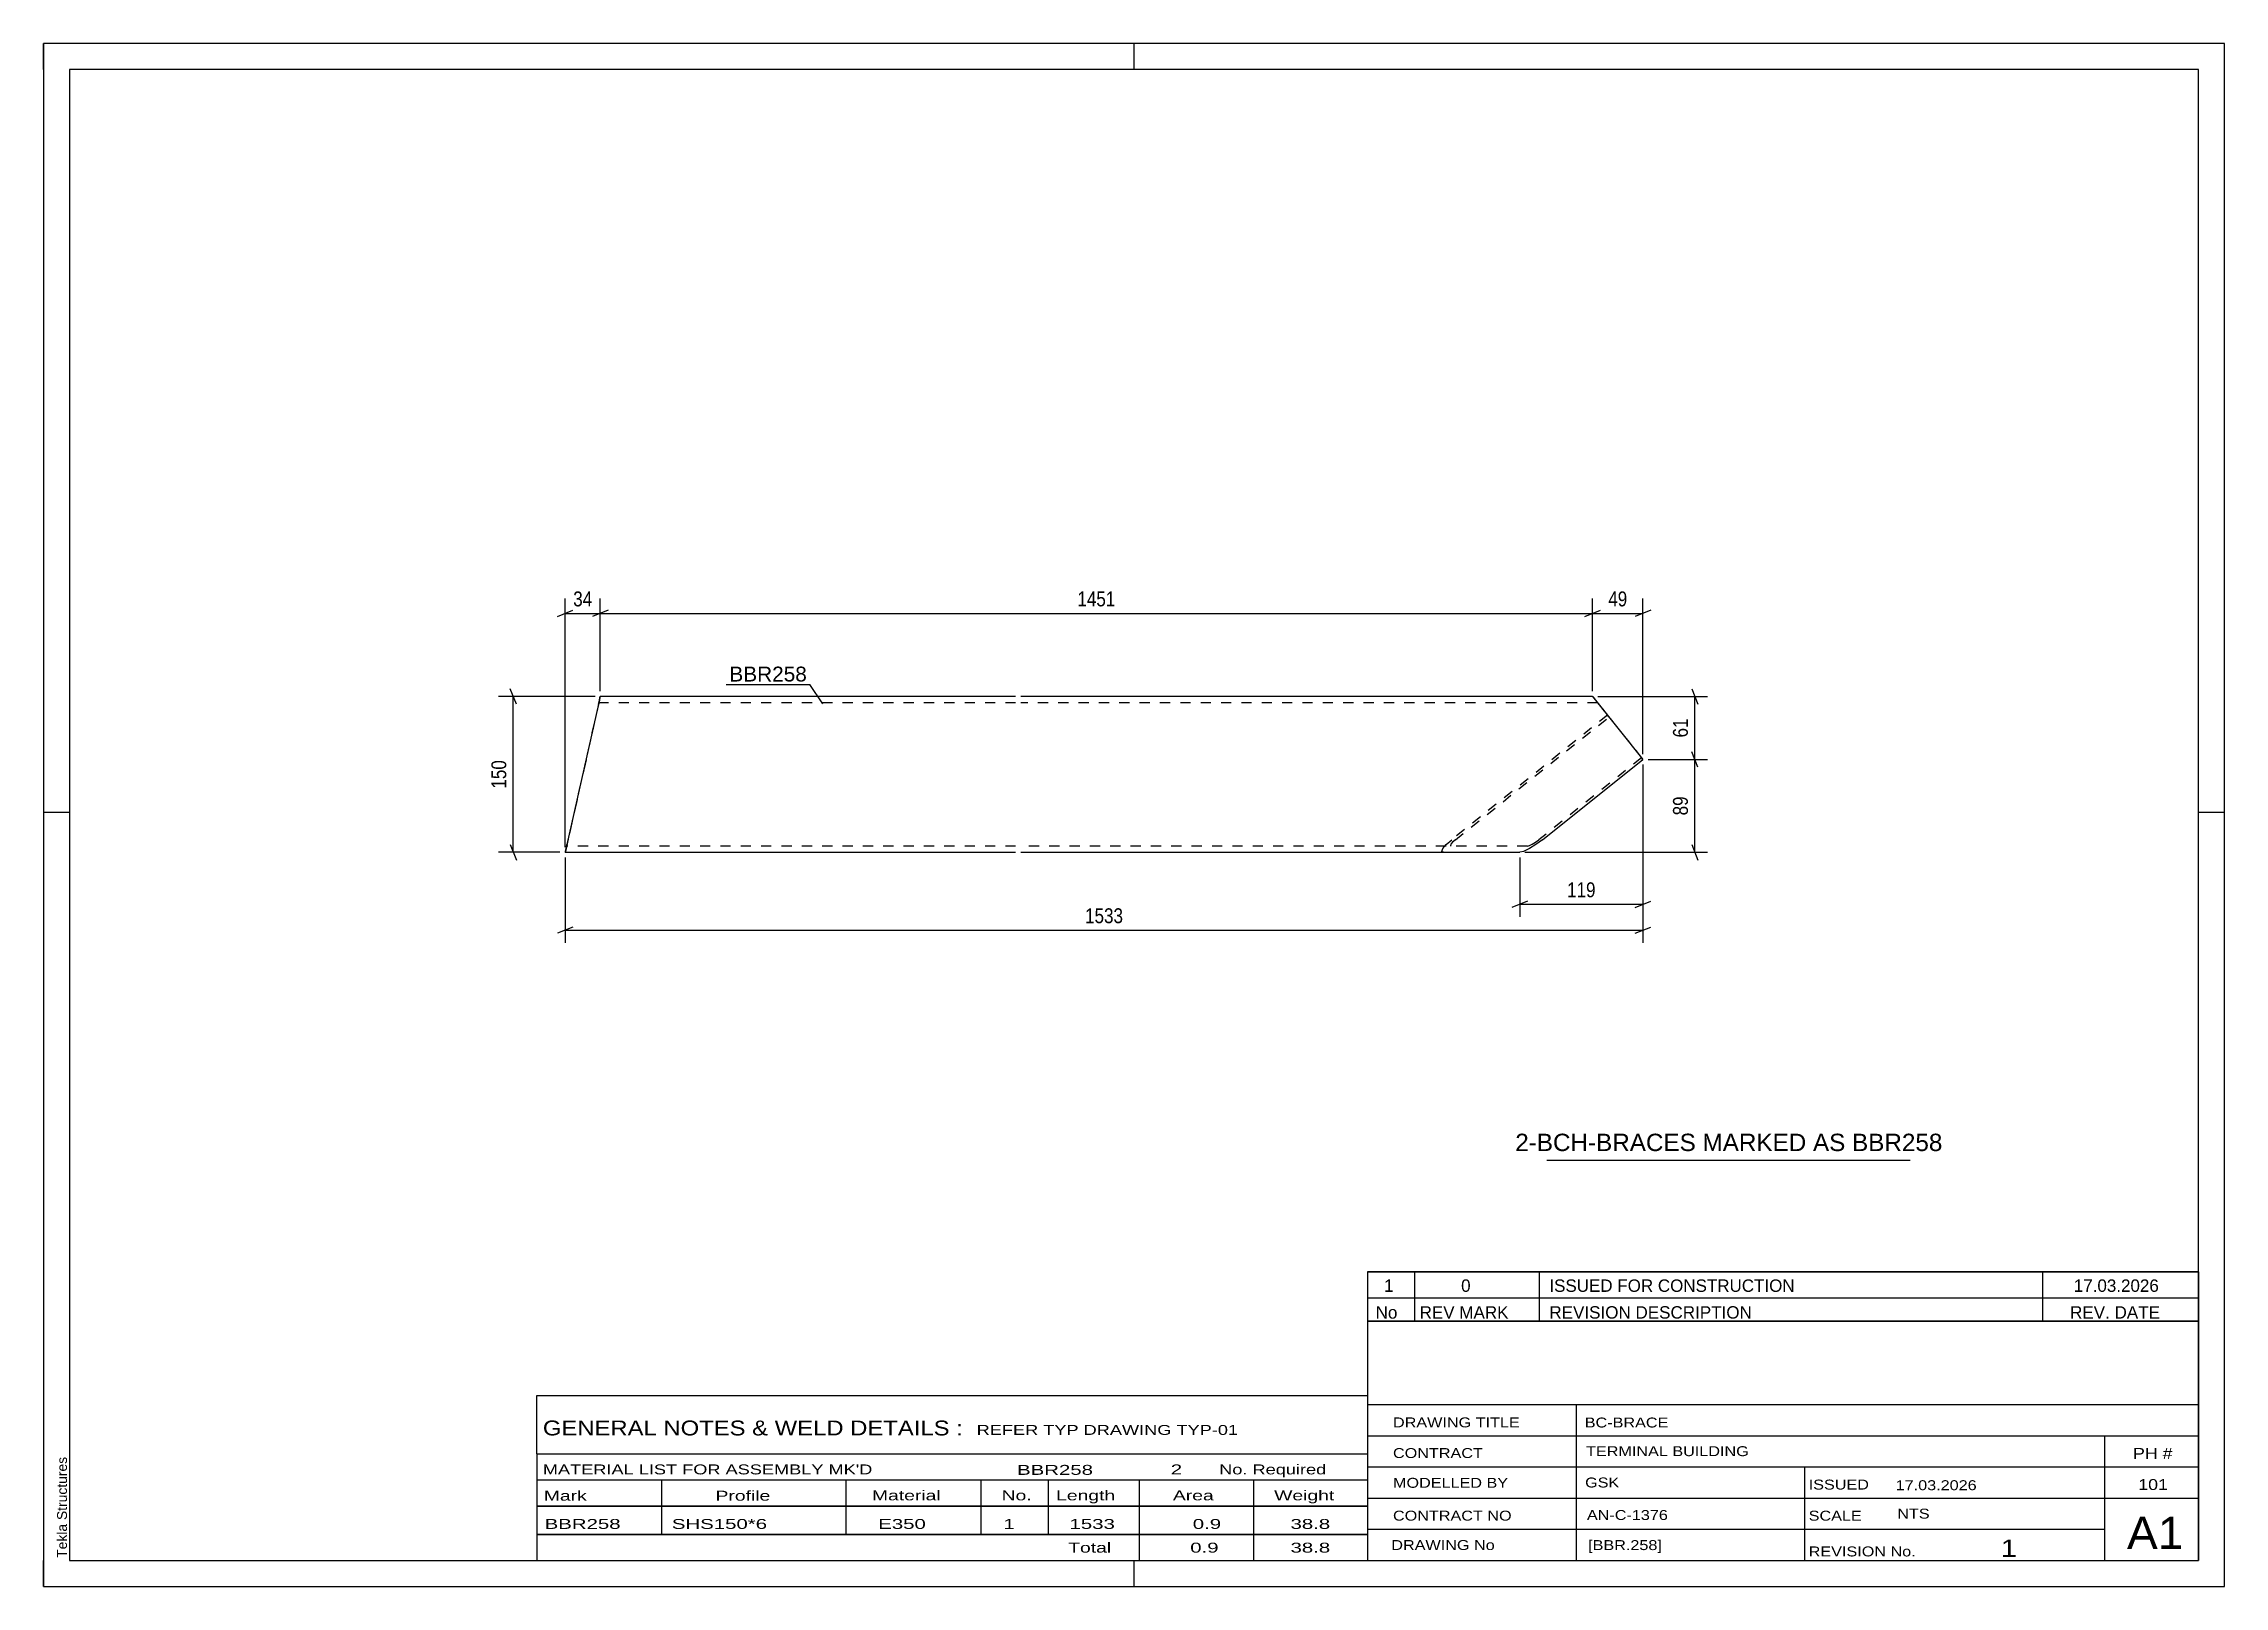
# Model space of a CAD drawing. Header units: millimetres. Extents: x 0 to 420, y 0 to 297.
import ezdxf

# ---------------------------------------------------------------- set-up
doc = ezdxf.new("R2010")
doc.units = ezdxf.units.MM
doc.linetypes.add('DXK_LINE_DOT2', pattern=[3.9198, 1.9599, -1.9599])
doc.styles.add('Arial', font='ARIAL.TTF', dxfattribs={"height": 0.2})
doc.styles.add('Arial Narrow', font='ARIALN.TTF', dxfattribs={"height": 0.2})

# ---------------------------------------------------------------- blocks, each defined once
blk = doc.blocks.new('Unknown-585754696-1162')
at = {"color": 5, "linetype": 'Continuous'}
for p, q in [((420, 297), (0, 297)), ((0, 297), (0, 0)), ((0, 292), (0, 297)), ((210, 292), (210, 297)), ((420, 0), (420, 297)), ((415, 292), (5, 292)), ((5, 292), (5, 5)), ((415, 5), (415, 292)), ((5, 149), (0, 149)), ((420, 149), (415, 149)), ((0, 0), (0, 5)), ((5, 5), (415, 5)), ((210, 0), (210, 5)), ((0, 0), (420, 0))]:
    blk.add_line(p, q, dxfattribs=at)
at = {"color": 174, "linetype": 'Continuous', "style": 'Arial'}
blk.add_text('Tekla Structures', height=1.9102, rotation=90, dxfattribs=at).set_placement((4.5, 5.5))
blk = doc.blocks.new('Part-585754696-1737 - 1713')
at = {"color": 7, "linetype": 'DXK_LINE_DOT2'}
for p, q in [((106.85, 169.77), (100.74, 142.61)), ((106.9, 170.03), (100.8, 142.87)), ((107.04, 170.61), (100.89, 143.26)), ((106.85, 169.77), (106.86, 169.84)), ((106.86, 169.84), (106.91, 170.03)), ((106.9, 170.03), (106.93, 170.12)), ((106.91, 170.03), (106.93, 170.12)), ((106.93, 170.12), (106.93, 170.12)), ((187.19, 170.12), (106.93, 170.12)), ((107.15, 171.13), (107.04, 170.61)), ((107.19, 171.32), (107.15, 171.13)), ((107.2, 171.32), (107.19, 171.32)), ((299.28, 170.12), (188.19, 170.12)), ((298.32, 171.32), (301.2, 167.72)), ((298.32, 171.32), (298.32, 171.32)), ((299.28, 170.12), (299.28, 170.12)), ((299.28, 170.12), (307.75, 159.53)), ((299.35, 170.03), (299.28, 170.12)), ((299.35, 170.03), (301.47, 167.38)), ((301.2, 167.72), (271.19, 143.72)), ((271.89, 143.72), (301.47, 167.38)), ((301.47, 167.38), (301.2, 167.72)), ((307.75, 159.53), (287.98, 143.72)), ((308.02, 159.19), (307.75, 159.53)), ((100.89, 143.26), (100.61, 142.02)), ((100.74, 142.61), (100.8, 142.87)), ((270.15, 142.8), (271.19, 143.72)), ((271.04, 142.87), (270.94, 142.61)), ((271.37, 143.26), (271.04, 142.87)), ((271.89, 143.72), (271.37, 143.26)), ((286.16, 142.61), (286.71, 142.87)), ((286.71, 142.87), (287.35, 143.26)), ((287.35, 143.26), (287.98, 143.72)), ((100.49, 141.5), (100.45, 141.32)), ((100.45, 141.32), (100.45, 141.32)), ((100.61, 142.02), (100.49, 141.5)), ((100.72, 142.52), (100.74, 142.61)), ((100.72, 142.52), (100.74, 142.61)), ((187.19, 142.52), (100.72, 142.52)), ((285.78, 142.52), (188.19, 142.52)), ((269.29, 141.5), (269.48, 142.02)), ((269.59, 141.32), (269.29, 141.5)), ((269.48, 142.02), (270.15, 142.8)), ((270.94, 142.61), (271.09, 142.52)), ((285.78, 142.52), (286.16, 142.61))]:
    blk.add_line(p, q, dxfattribs=at)
at = {"color": 2, "linetype": 'Continuous'}
for p, q in [((106.86, 169.84), (100.79, 142.8)), ((106.86, 169.84), (107.04, 170.61)), ((107.04, 170.61), (107.15, 171.13)), ((107.15, 171.13), (107.2, 171.32)), ((107.19, 171.32), (107.2, 171.32)), ((187.19, 171.32), (107.2, 171.32)), ((298.32, 171.32), (188.19, 171.32)), ((298.32, 171.32), (298.32, 171.32)), ((298.32, 171.32), (298.47, 171.13)), ((298.47, 171.13), (298.88, 170.61)), ((298.88, 170.61), (308.02, 159.19)), ((288.68, 143.72), (308.02, 159.19)), ((288.68, 143.72), (287.42, 142.8)), ((100.45, 141.32), (100.49, 141.5)), ((100.45, 141.32), (187.19, 141.32)), ((100.49, 141.5), (100.61, 142.02)), ((100.61, 142.02), (100.79, 142.8)), ((188.19, 141.32), (284.28, 141.32)), ((285.04, 141.5), (284.28, 141.32)), ((286.15, 142.02), (285.04, 141.5)), ((287.42, 142.8), (286.15, 142.02))]:
    blk.add_line(p, q, dxfattribs=at)
blk = doc.blocks.new('StraightDimension-585754696-1777 - 1713')
at = {"color": 7, "linetype": 'Continuous'}
for p, q in [((100.45, 142.32), (100.45, 190.17)), ((107.2, 172.32), (107.2, 190.17)), ((98.95, 186.72), (101.95, 187.92)), ((100.45, 187.32), (107.2, 187.32)), ((108.7, 187.92), (105.7, 186.72))]:
    blk.add_line(p, q, dxfattribs=at)
at = {"color": 0}
blk.add_wipeout([(106.25, 188.07), (106.25, 192.27), (101.4, 192.27), (101.4, 188.07)], dxfattribs=at)
at = {"color": 3, "style": 'Arial Narrow'}
blk.add_text('34', height=2.863, dxfattribs=at).set_placement((102, 188.67))
blk = doc.blocks.new('StraightDimension-585754696-1769 - 1713')
at = {"color": 7, "linetype": 'Continuous'}
for p, q in [((91.05, 169.82), (89.85, 172.82)), ((106.2, 171.32), (87.6, 171.32)), ((90.45, 141.32), (90.45, 171.32)), ((89.85, 142.82), (91.05, 139.82)), ((99.45, 141.32), (87.6, 141.32))]:
    blk.add_line(p, q, dxfattribs=at)
at = {"color": 0}
blk.add_wipeout([(89.7, 159.66), (85.5, 159.66), (85.5, 152.98), (89.7, 152.98)], dxfattribs=at)
at = {"color": 3, "style": 'Arial Narrow'}
blk.add_text('150', height=2.863, rotation=90.0002, dxfattribs=at).set_placement((89.1, 153.58))
blk = doc.blocks.new('StraightDimension-585754696-2001 - 1713')
at = {"color": 7, "linetype": 'Continuous'}
for p, q in [((308.02, 158.19), (308.02, 128.92)), ((284.28, 140.32), (284.28, 128.92)), ((285.78, 131.92), (282.78, 130.72)), ((284.28, 131.32), (308.02, 131.32)), ((306.52, 130.72), (309.52, 131.92))]:
    blk.add_line(p, q, dxfattribs=at)
at = {"color": 0}
blk.add_wipeout([(299.49, 132.07), (299.49, 136.27), (292.81, 136.27), (292.81, 132.07)], dxfattribs=at)
at = {"color": 3, "style": 'Arial Narrow'}
blk.add_text('119', height=2.863, dxfattribs=at).set_placement((293.41, 132.67))
blk = doc.blocks.new('StraightDimension-585754696-1775 - 1713')
at = {"color": 7, "linetype": 'Continuous'}
for p, q in [((298.32, 172.32), (298.32, 190.17)), ((308.02, 160.19), (308.02, 190.17)), ((296.82, 186.72), (299.82, 187.92)), ((298.32, 187.32), (308.02, 187.32)), ((309.52, 187.92), (306.52, 186.72))]:
    blk.add_line(p, q, dxfattribs=at)
at = {"color": 0}
blk.add_wipeout([(305.6, 188.07), (305.6, 192.27), (300.74, 192.27), (300.74, 188.07)], dxfattribs=at)
at = {"color": 3, "style": 'Arial Narrow'}
blk.add_text('49', height=2.863, dxfattribs=at).set_placement((301.34, 188.67))
blk = doc.blocks.new('StraightDimension-585754696-1776 - 1713')
at = {"color": 7, "linetype": 'Continuous'}
for p, q in [((107.2, 172.32), (107.2, 190.17)), ((298.32, 172.32), (298.32, 190.17)), ((108.7, 187.92), (105.7, 186.72)), ((107.2, 187.32), (298.32, 187.32)), ((296.82, 186.72), (299.82, 187.92))]:
    blk.add_line(p, q, dxfattribs=at)
at = {"color": 0}
blk.add_wipeout([(207.01, 188.07), (207.01, 192.27), (198.5, 192.27), (198.5, 188.07)], dxfattribs=at)
at = {"color": 3, "style": 'Arial Narrow'}
blk.add_text('1451', height=2.863, dxfattribs=at).set_placement((199.1, 188.67))
blk = doc.blocks.new('StraightDimension-585754696-1789 - 1713')
at = {"color": 7, "linetype": 'Continuous'}
for p, q in [((308.02, 158.19), (308.02, 123.92)), ((100.45, 140.32), (100.45, 123.92)), ((101.95, 126.92), (98.95, 125.72)), ((100.45, 126.32), (308.02, 126.32)), ((306.52, 125.72), (309.52, 126.92))]:
    blk.add_line(p, q, dxfattribs=at)
at = {"color": 0}
blk.add_wipeout([(208.49, 127.07), (208.49, 131.27), (199.98, 131.27), (199.98, 127.07)], dxfattribs=at)
at = {"color": 3, "style": 'Arial Narrow'}
blk.add_text('1533', height=2.863, dxfattribs=at).set_placement((200.58, 127.67))
blk = doc.blocks.new('StraightDimension-585754696-1980 - 1713')
at = {"color": 7, "linetype": 'Continuous'}
for p, q in [((317.42, 172.82), (318.62, 169.82)), ((299.32, 171.32), (320.42, 171.32)), ((318.02, 159.19), (318.02, 171.32)), ((318.62, 157.69), (317.42, 160.69)), ((309.02, 159.19), (320.42, 159.19))]:
    blk.add_line(p, q, dxfattribs=at)
at = {"color": 0}
blk.add_wipeout([(317.27, 167.68), (313.07, 167.68), (313.07, 162.83), (317.27, 162.83)], dxfattribs=at)
at = {"color": 3, "style": 'Arial Narrow'}
blk.add_text('61', height=2.863, rotation=90.0002, dxfattribs=at).set_placement((316.67, 163.43))
blk = doc.blocks.new('StraightDimension-585754696-1981 - 1713')
at = {"color": 7, "linetype": 'Continuous'}
for p, q in [((318.62, 157.69), (317.42, 160.69)), ((309.02, 159.19), (320.42, 159.19)), ((318.02, 141.32), (318.02, 159.19)), ((317.42, 142.82), (318.62, 139.82)), ((285.28, 141.32), (320.42, 141.32))]:
    blk.add_line(p, q, dxfattribs=at)
at = {"color": 0}
blk.add_wipeout([(317.27, 152.68), (313.07, 152.68), (313.07, 147.83), (317.27, 147.83)], dxfattribs=at)
at = {"color": 3, "style": 'Arial Narrow'}
blk.add_text('89', height=2.863, rotation=90.0002, dxfattribs=at).set_placement((316.67, 148.43))
blk = doc.blocks.new('Unknown-585754696-2175')
at = {"color": 7, "linetype": 'Continuous'}
for p, q in [((255, 51.05), (255, 5)), ((255, 51.05), (415, 51.05)), ((415, 51), (415, 5)), ((255, 35), (415, 35)), ((295.14, 35), (295.14, 5)), ((255, 29), (415, 29)), ((397, 5.05), (397, 29.05)), ((255, 23), (415, 23)), ((339.14, 23), (339.14, 5)), ((255, 17), (415, 17)), ((255, 11), (397, 11)), ((255, 5), (415, 5))]:
    blk.add_line(p, q, dxfattribs=at)
at = {"color": 7, "style": 'Arial Narrow'}
for s, height, width, p in [('DRAWING TITLE', 1.9089, 1.425378, (259.88, 30.61)), ('BC-BRACE', 1.909, 1.425378, (296.81, 30.59)), ('CONTRACT', 1.909, 1.425378, (259.88, 24.71)), ('TERMINAL BUILDING', 1.9089, 1.425378, (297.06, 25.07)), ('MODELLED BY', 1.9089, 1.425378, (259.88, 18.98)), ('GSK', 1.909, 1.425378, (296.88, 19.04)), ('ISSUED', 1.909, 1.425378, (339.94, 18.64)), ('17.03.2026', 1.909, 1.425378, (356.69, 18.52)), ('CONTRACT NO', 1.9089, 1.425378, (259.88, 12.66)), ('AN-C-1376', 1.909, 1.425378, (297.23, 12.78)), ('SCALE', 1.909, 1.425378, (339.94, 12.65)), ('A1', 6.204, 1.25, (401.24, 7.2)), ('DRAWING No', 1.909, 1.425378, (259.56, 7)), ('[BBR.258]', 1.909, 1.425378, (297.46, 6.99)), ('1', 3.34, 1.5, (376.91, 5.68)), ('REVISION No.', 1.9089, 1.425378, (339.94, 5.77))]:
    blk.add_text(s, height=height, dxfattribs=dict(at, width=width)).set_placement(p)
at = {"color": 7, "linetype": 'Continuous', "style": 'Arial Narrow'}
for s, height, width, p in [('PH #', 2.1, 1.42538, (402.4, 24.55)), ('101', 2.1, 1.42538, (403.41, 18.55)), ('NTS', 1.909, 1.425378, (357, 13.05))]:
    blk.add_text(s, height=height, dxfattribs=dict(at, width=width)).set_placement(p)
blk = doc.blocks.new('Unknown-585754696-2176')
at = {"color": 7, "linetype": 'Continuous'}
for p, q in [((255, 60.55), (415, 60.55)), ((415, 60.55), (255, 60.55)), ((255, 60.55), (255, 55.55)), ((264, 60.55), (264, 55.55)), ((288, 60.55), (288, 55.55)), ((385, 60.55), (385, 55.55)), ((415, 60.55), (415, 55.55)), ((255, 55.55), (415, 55.55)), ((255, 55.55), (255, 51.05)), ((255, 55.55), (415, 55.55)), ((264, 55.55), (264, 51.05)), ((288, 55.55), (288, 51.05)), ((385, 55.55), (385, 51.05)), ((415, 55.55), (415, 51.05)), ((415, 51.05), (255, 51.05))]:
    blk.add_line(p, q, dxfattribs=at)
at = {"color": 7, "linetype": 'Continuous', "style": 'Arial Narrow'}
for s, height, width, p in [('1', 2.39, 1.196471, (258.16, 56.7)), ('0', 2.39, 1.196471, (273, 56.7)), ('ISSUED FOR CONSTRUCTION', 2.3861, 1.196471, (290, 56.7)), ('17.03.2026', 2.386, 1.196471, (391, 56.7)), ('No', 2.386, 1.2, (256.54, 51.55)), ('REV MARK', 2.386, 1.2, (265, 51.55)), ('REVISION DESCRIPTION', 2.3861, 1.2, (290, 51.55)), ('REV. DATE', 2.386, 1.2, (390.28, 51.55))]:
    blk.add_text(s, height=height, dxfattribs=dict(at, width=width)).set_placement(p)
blk = doc.blocks.new('Unknown-585754696-2177')
at = {"color": 7, "linetype": 'Continuous'}
for p, q in [((95, 36.75), (255, 36.75)), ((95, 25.5), (95, 36.75)), ((255, 36.75), (255, 25.5)), ((95, 25.5), (255, 25.5)), ((95, 25.5), (95, 20.5)), ((255, 25.5), (255, 20.5)), ((95, 20.5), (255, 20.5)), ((95, 20.5), (95, 15.5)), ((119, 20.5), (119, 15.5)), ((154.5, 20.5), (154.5, 15.5)), ((180.5, 20.5), (180.5, 15.5)), ((193.5, 20.5), (193.5, 15.5)), ((211, 20.5), (211, 15.5)), ((233, 20.5), (233, 15.5)), ((255, 20.5), (255, 15.5)), ((95, 15.5), (255, 15.5)), ((95, 15.45), (95, 10.05)), ((95, 15.45), (255, 15.45)), ((119, 15.5), (119, 10)), ((154.5, 15.5), (154.5, 10)), ((180.5, 15.5), (180.5, 10)), ((193.5, 15.5), (193.5, 10)), ((211, 15.5), (211, 10)), ((233, 15.5), (233, 10)), ((255, 15.45), (255, 10.05)), ((95, 10.05), (255, 10.05)), ((95, 10), (255, 10)), ((95, 10), (95, 5)), ((211, 10), (211, 5)), ((233, 10), (233, 5)), ((255, 10), (255, 5)), ((95, 5), (255, 5))]:
    blk.add_line(p, q, dxfattribs=at)
at = {"color": 7, "style": 'Arial Narrow'}
for s, height, width, p in [('GENERAL NOTES & WELD DETAILS :', 2.8633, 1.4, (96.15, 29.06)), ('REFER TYP DRAWING TYP-01', 1.9089, 1.6, (179.7, 29.16)), ("MATERIAL LIST FOR ASSEMBLY MK'D", 1.9089, 1.6, (96.15, 21.56)), ('BBR258', 1.909, 1.794707, (187.48, 21.47)), ('2', 1.91, 1.794707, (217.08, 21.56)), ('No. Required', 1.9089, 1.6, (226.41, 21.56)), ('Mark', 1.909, 1.7, (96.34, 16.5)), ('Profile', 1.909, 1.7, (129.41, 16.5)), ('Material', 1.909, 1.7, (159.54, 16.56)), ('No.', 1.909, 1.7, (184.5, 16.56)), ('Length', 1.909, 1.7, (195, 16.56)), ('Area', 1.909, 1.7, (217.5, 16.56)), ('Weight', 1.909, 1.7, (237, 16.56))]:
    blk.add_text(s, height=height, dxfattribs=dict(at, width=width)).set_placement(p)
at = {"color": 7, "linetype": 'Continuous', "style": 'Arial Narrow'}
for s, height, width, p in [('BBR258', 1.909, 1.794707, (96.5, 11.06)), ('SHS150*6', 1.909, 1.794707, (121, 11.06)), ('E350', 1.909, 1.794707, (160.74, 11.06)), ('1', 1.91, 1.794707, (184.86, 11.06)), ('1533', 1.909, 1.794707, (197.58, 11.06)), ('0.9', 1.909, 1.794707, (221.32, 11.06)), ('38.8', 1.909, 1.794707, (240.14, 11.06)), ('Total', 1.909, 1.7, (197.33, 6.5)), ('0.9', 1.909, 1.794707, (220.83, 6.5)), ('38.8', 1.909, 1.794707, (240.14, 6.5))]:
    blk.add_text(s, height=height, dxfattribs=dict(at, width=width)).set_placement(p)
blk = doc.blocks.new('Unknown-585754696-2178')
at = {"color": 7, "linetype": 'Continuous'}
blk.add_line((289.5, 82.05), (359.5, 82.05), dxfattribs=at)
at = {"color": 7, "style": 'Arial'}
blk.add_text('2-BCH-BRACES MARKED AS BBR258', height=3.3428, dxfattribs=at).set_placement((283.43, 83.8))
blk = doc.blocks.new('Mark-585754696-1740 - 1713')
at = {"color": 0}
blk.add_wipeout([(146.97, 174.2), (146.97, 177.2), (132.08, 177.2), (132.08, 174.2)], dxfattribs=at)
blk.add_wipeout([(146.97, 174.2), (146.97, 177.2), (132.08, 177.2), (132.08, 174.2)], dxfattribs=at)
at = {"color": 30, "linetype": 'Continuous'}
for p in [(131.48, 173.6), (150.06, 169.89)]:
    blk.add_line(p, (147.57, 173.6), dxfattribs=at)
at = {"color": 3, "style": 'Arial'}
blk.add_text('BBR258', height=2.865, dxfattribs=at).set_placement((132.08, 174.2))

msp = doc.modelspace()

# ---------------------------------------------------------------- block references
for name in ['Unknown-585754696-1162', 'Part-585754696-1737 - 1713', 'Unknown-585754696-2178', 'Unknown-585754696-2176', 'Unknown-585754696-2175', 'Unknown-585754696-2177']:
    msp.add_blockref(name, (0, 0))

# ---------------------------------------------------------------- next in the draw order: block references
for name in ['StraightDimension-585754696-1777 - 1713', 'StraightDimension-585754696-2001 - 1713']:
    msp.add_blockref(name, (0, 0))

# ---------------------------------------------------------------- next in the draw order: block references
for name in ['StraightDimension-585754696-1775 - 1713', 'StraightDimension-585754696-1769 - 1713']:
    msp.add_blockref(name, (0, 0))

# ---------------------------------------------------------------- next in the draw order: block references
for name in ['StraightDimension-585754696-1776 - 1713', 'StraightDimension-585754696-1789 - 1713']:
    msp.add_blockref(name, (0, 0))

# ---------------------------------------------------------------- next in the draw order: block references
for name in ['Mark-585754696-1740 - 1713', 'StraightDimension-585754696-1980 - 1713']:
    msp.add_blockref(name, (0, 0))

# ---------------------------------------------------------------- next in the draw order: block references
msp.add_blockref('StraightDimension-585754696-1981 - 1713', (0, 0))

doc.saveas('drawing.dxf')
